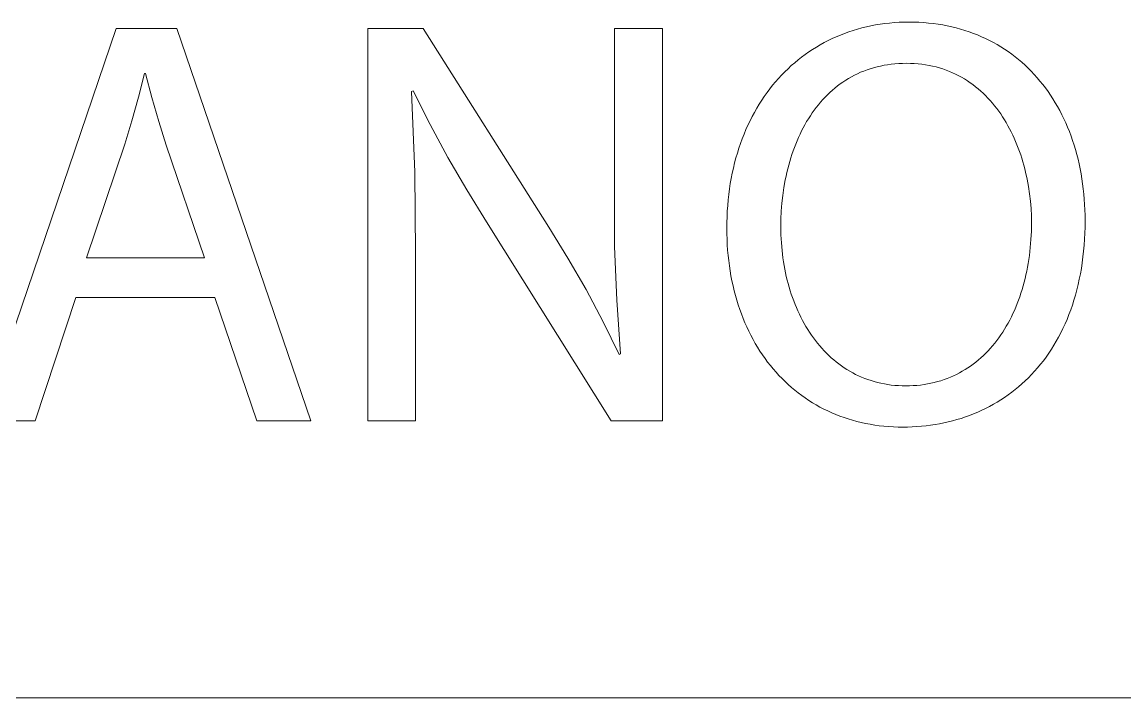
# Model space of a CAD drawing. Header units: millimetres. Extents: x -1246 to 2331, y -493 to 2006.
# Drawn here: x 1501.2 to 1569.1, y -492.9 to -451.3 of the extents above; entities that cross this region are included whole.
import ezdxf

# ---------------------------------------------------------------- set-up
doc = ezdxf.new("R2010")
doc.units = ezdxf.units.MM
doc.header["$MEASUREMENT"] = 0
doc.layers.add('Domyślny', color=7, linetype='Continuous', true_color=0x000000)

msp = doc.modelspace()

# ---------------------------------------------------------------- linework, layer by layer
at = {"layer": 'Domyślny', "color": 18, "lineweight": 15, "true_color": 0x000000}
for p, q in [((1554.314, -451.376), (1554.605, -451.344)), ((1554.605, -451.344), (1554.898, -451.318)), ((1554.898, -451.318), (1555.195, -451.3)), ((1555.195, -451.3), (1555.493, -451.289)), ((1555.493, -451.289), (1555.795, -451.286)), ((1555.795, -451.286), (1556.102, -451.289)), ((1556.102, -451.289), (1556.405, -451.3)), ((1556.405, -451.3), (1556.705, -451.319)), ((1556.705, -451.319), (1557.002, -451.344)), ((1557.002, -451.344), (1557.295, -451.377)), ((1498.788, -475.815), (1507.007, -451.681)), ((1507.007, -451.681), (1510.748, -451.681)), ((1510.748, -451.681), (1518.991, -475.815)), ((1522.502, -475.813), (1522.502, -451.691)), ((1522.502, -451.691), (1525.897, -451.691)), ((1525.897, -451.691), (1533.627, -463.9)), ((1537.666, -461.78), (1537.666, -451.691)), ((1537.666, -451.691), (1540.62, -451.691)), ((1540.62, -451.691), (1540.62, -475.813)), ((1551.575, -452.082), (1551.834, -451.981)), ((1551.834, -451.981), (1552.097, -451.887)), ((1552.097, -451.887), (1552.363, -451.799)), ((1552.363, -451.799), (1552.632, -451.718)), ((1552.632, -451.718), (1552.905, -451.644)), ((1552.905, -451.644), (1553.18, -451.577)), ((1553.18, -451.577), (1553.459, -451.516)), ((1553.459, -451.516), (1553.741, -451.462)), ((1553.741, -451.462), (1554.026, -451.416)), ((1554.026, -451.416), (1554.314, -451.376)), ((1557.295, -451.377), (1557.584, -451.416)), ((1557.584, -451.416), (1557.87, -451.463)), ((1557.87, -451.463), (1558.152, -451.517)), ((1558.152, -451.517), (1558.43, -451.577)), ((1558.43, -451.577), (1558.704, -451.644)), ((1558.704, -451.644), (1558.975, -451.718)), ((1558.975, -451.718), (1559.241, -451.799)), ((1559.241, -451.799), (1559.504, -451.886)), ((1559.504, -451.886), (1559.762, -451.98)), ((1559.762, -451.98), (1560.017, -452.08)), ((1550.097, -452.822), (1550.334, -452.683)), ((1550.334, -452.683), (1550.575, -452.55)), ((1550.575, -452.55), (1550.819, -452.423)), ((1550.819, -452.423), (1551.068, -452.303)), ((1551.068, -452.303), (1551.319, -452.189)), ((1551.319, -452.189), (1551.575, -452.082)), ((1560.017, -452.08), (1560.268, -452.187)), ((1560.268, -452.187), (1560.514, -452.3)), ((1560.514, -452.3), (1560.756, -452.419)), ((1560.756, -452.419), (1560.994, -452.544)), ((1560.994, -452.544), (1561.228, -452.676)), ((1561.228, -452.676), (1561.457, -452.813)), ((1549.19, -453.441), (1549.411, -453.277)), ((1549.411, -453.277), (1549.635, -453.119)), ((1549.635, -453.119), (1549.864, -452.968)), ((1549.864, -452.968), (1550.097, -452.822)), ((1561.457, -452.813), (1561.682, -452.957)), ((1561.682, -452.957), (1561.903, -453.106)), ((1561.903, -453.106), (1562.119, -453.262)), ((1562.119, -453.262), (1562.331, -453.423)), ((1548.351, -454.155), (1548.554, -453.968)), ((1548.554, -453.968), (1548.762, -453.786)), ((1548.762, -453.786), (1548.974, -453.61)), ((1548.974, -453.61), (1549.19, -453.441)), ((1553.83, -454.038), (1553.621, -454.094)), ((1554.043, -453.989), (1553.83, -454.038)), ((1554.26, -453.945), (1554.043, -453.989)), ((1554.481, -453.908), (1554.26, -453.945)), ((1554.705, -453.878), (1554.481, -453.908)), ((1554.933, -453.854), (1554.705, -453.878)), ((1555.165, -453.837), (1554.933, -453.854)), ((1555.401, -453.826), (1555.165, -453.837)), ((1555.64, -453.823), (1555.401, -453.826)), ((1555.882, -453.826), (1555.64, -453.823)), ((1556.12, -453.837), (1555.882, -453.826)), ((1556.354, -453.855), (1556.12, -453.837)), ((1556.584, -453.88), (1556.354, -453.855)), ((1556.81, -453.912), (1556.584, -453.88)), ((1557.033, -453.951), (1556.81, -453.912)), ((1557.251, -453.996), (1557.033, -453.951)), ((1557.465, -454.048), (1557.251, -453.996)), ((1557.675, -454.106), (1557.465, -454.048)), ((1562.331, -453.423), (1562.539, -453.59)), ((1562.539, -453.59), (1562.741, -453.762)), ((1562.741, -453.762), (1562.939, -453.94)), ((1562.939, -453.94), (1563.133, -454.124)), ((1508.747, -454.445), (1508.379, -455.907)), ((1508.818, -454.445), (1508.747, -454.445)), ((1509.204, -455.924), (1508.818, -454.445)), ((1547.584, -454.962), (1547.769, -454.752)), ((1547.769, -454.752), (1547.958, -454.547)), ((1547.958, -454.547), (1548.152, -454.348)), ((1548.152, -454.348), (1548.351, -454.155)), ((1552.082, -454.754), (1551.906, -454.862)), ((1552.261, -454.652), (1552.082, -454.754)), ((1552.444, -454.555), (1552.261, -454.652)), ((1552.631, -454.464), (1552.444, -454.555)), ((1552.821, -454.378), (1552.631, -454.464)), ((1553.015, -454.299), (1552.821, -454.378)), ((1553.214, -454.225), (1553.015, -454.299)), ((1553.415, -454.156), (1553.214, -454.225)), ((1553.621, -454.094), (1553.415, -454.156)), ((1557.882, -454.171), (1557.675, -454.106)), ((1558.084, -454.242), (1557.882, -454.171)), ((1558.283, -454.318), (1558.084, -454.242)), ((1558.478, -454.401), (1558.283, -454.318)), ((1558.669, -454.489), (1558.478, -454.401)), ((1558.855, -454.584), (1558.669, -454.489)), ((1559.038, -454.683), (1558.855, -454.584)), ((1559.217, -454.788), (1559.038, -454.683)), ((1563.133, -454.124), (1563.322, -454.313)), ((1563.322, -454.313), (1563.506, -454.508)), ((1563.506, -454.508), (1563.685, -454.707)), ((1563.685, -454.707), (1563.859, -454.912)), ((1547.059, -455.626), (1547.229, -455.399)), ((1547.229, -455.399), (1547.404, -455.178)), ((1547.404, -455.178), (1547.584, -454.962)), ((1551.242, -455.343), (1551.085, -455.476)), ((1551.402, -455.215), (1551.242, -455.343)), ((1551.567, -455.092), (1551.402, -455.215)), ((1551.734, -454.975), (1551.567, -455.092)), ((1551.906, -454.862), (1551.734, -454.975)), ((1559.393, -454.899), (1559.217, -454.788)), ((1559.564, -455.015), (1559.393, -454.899)), ((1559.731, -455.135), (1559.564, -455.015)), ((1559.895, -455.261), (1559.731, -455.135)), ((1560.055, -455.391), (1559.895, -455.261)), ((1560.21, -455.527), (1560.055, -455.391)), ((1563.859, -454.912), (1564.029, -455.123)), ((1564.029, -455.123), (1564.194, -455.338)), ((1564.194, -455.338), (1564.353, -455.558)), ((1508.379, -455.907), (1507.978, -457.361)), ((1509.625, -457.393), (1509.204, -455.924)), ((1525.289, -455.514), (1525.182, -455.55)), ((1525.182, -455.55), (1525.383, -460.527)), ((1526.324, -457.582), (1525.289, -455.514)), ((1546.579, -456.339), (1546.734, -456.096)), ((1546.734, -456.096), (1546.894, -455.858)), ((1546.894, -455.858), (1547.059, -455.626)), ((1550.496, -456.054), (1550.358, -456.21)), ((1550.638, -455.903), (1550.496, -456.054)), ((1550.783, -455.756), (1550.638, -455.903)), ((1550.932, -455.614), (1550.783, -455.756)), ((1551.085, -455.476), (1550.932, -455.614)), ((1560.362, -455.667), (1560.21, -455.527)), ((1560.51, -455.811), (1560.362, -455.667)), ((1560.655, -455.96), (1560.51, -455.811)), ((1560.795, -456.112), (1560.655, -455.96)), ((1560.932, -456.269), (1560.795, -456.112)), ((1564.353, -455.558), (1564.508, -455.784)), ((1564.508, -455.784), (1564.658, -456.014)), ((1564.658, -456.014), (1564.802, -456.249)), ((1546.285, -456.84), (1546.43, -456.587)), ((1546.43, -456.587), (1546.579, -456.339)), ((1549.967, -456.702), (1549.845, -456.874)), ((1550.094, -456.534), (1549.967, -456.702)), ((1550.224, -456.37), (1550.094, -456.534)), ((1550.358, -456.21), (1550.224, -456.37)), ((1561.064, -456.43), (1560.932, -456.269)), ((1561.193, -456.595), (1561.064, -456.43)), ((1561.318, -456.764), (1561.193, -456.595)), ((1561.44, -456.936), (1561.318, -456.764)), ((1564.802, -456.249), (1564.942, -456.489)), ((1564.942, -456.489), (1565.076, -456.734)), ((1565.076, -456.734), (1565.205, -456.983)), ((1507.978, -457.361), (1507.544, -458.804)), ((1510.081, -458.852), (1509.625, -457.393)), ((1545.885, -457.63), (1546.013, -457.362)), ((1546.013, -457.362), (1546.146, -457.098)), ((1546.146, -457.098), (1546.285, -456.84)), ((1549.499, -457.413), (1549.391, -457.6)), ((1549.61, -457.23), (1549.499, -457.413)), ((1549.726, -457.05), (1549.61, -457.23)), ((1549.845, -456.874), (1549.726, -457.05)), ((1561.557, -457.112), (1561.44, -456.936)), ((1561.671, -457.291), (1561.557, -457.112)), ((1561.78, -457.474), (1561.671, -457.291)), ((1561.887, -457.66), (1561.78, -457.474)), ((1565.205, -456.983), (1565.329, -457.237)), ((1565.329, -457.237), (1565.447, -457.495)), ((1527.422, -459.616), (1526.324, -457.582)), ((1545.645, -458.182), (1545.762, -457.904)), ((1545.762, -457.904), (1545.885, -457.63)), ((1549.187, -457.985), (1549.091, -458.182)), ((1549.287, -457.791), (1549.187, -457.985)), ((1549.391, -457.6), (1549.287, -457.791)), ((1561.989, -457.848), (1561.887, -457.66)), ((1562.087, -458.04), (1561.989, -457.848)), ((1562.182, -458.234), (1562.087, -458.04)), ((1565.447, -457.495), (1565.561, -457.758)), ((1565.561, -457.758), (1565.668, -458.025)), ((1565.668, -458.025), (1565.771, -458.297)), ((1507.544, -458.804), (1505.173, -465.785)), ((1545.329, -459.046), (1545.429, -458.753)), ((1545.429, -458.753), (1545.534, -458.465)), ((1545.534, -458.465), (1545.645, -458.182)), ((1548.824, -458.792), (1548.743, -459.002)), ((1548.909, -458.586), (1548.824, -458.792)), ((1548.998, -458.382), (1548.909, -458.586)), ((1549.091, -458.182), (1548.998, -458.382)), ((1562.273, -458.431), (1562.182, -458.234)), ((1562.36, -458.631), (1562.273, -458.431)), ((1562.443, -458.833), (1562.36, -458.631)), ((1562.523, -459.037), (1562.443, -458.833)), ((1565.771, -458.297), (1565.867, -458.572)), ((1565.867, -458.572), (1565.959, -458.852)), ((1512.439, -465.785), (1510.081, -458.852)), ((1545.148, -459.646), (1545.236, -459.344)), ((1545.236, -459.344), (1545.329, -459.046)), ((1548.592, -459.429), (1548.522, -459.647)), ((1548.665, -459.214), (1548.592, -459.429)), ((1548.743, -459.002), (1548.665, -459.214)), ((1562.599, -459.244), (1562.523, -459.037)), ((1562.671, -459.452), (1562.599, -459.244)), ((1562.739, -459.663), (1562.671, -459.452)), ((1565.959, -458.852), (1566.044, -459.136)), ((1566.044, -459.136), (1566.124, -459.425)), ((1566.124, -459.425), (1566.199, -459.717)), ((1528.582, -461.616), (1527.422, -459.616)), ((1544.991, -460.264), (1545.067, -459.953)), ((1545.067, -459.953), (1545.148, -459.646)), ((1548.393, -460.09), (1548.335, -460.314)), ((1548.456, -459.867), (1548.393, -460.09)), ((1548.522, -459.647), (1548.456, -459.867)), ((1562.804, -459.875), (1562.739, -459.663)), ((1562.865, -460.09), (1562.804, -459.875)), ((1562.922, -460.305), (1562.865, -460.09)), ((1566.199, -459.717), (1566.268, -460.013)), ((1566.268, -460.013), (1566.331, -460.312)), ((1525.383, -460.527), (1525.432, -465.509)), ((1544.859, -460.9), (1544.922, -460.58)), ((1544.922, -460.58), (1544.991, -460.264)), ((1548.229, -460.771), (1548.181, -461.002)), ((1548.28, -460.542), (1548.229, -460.771)), ((1548.335, -460.314), (1548.28, -460.542)), ((1562.975, -460.522), (1562.922, -460.305)), ((1563.071, -460.961), (1562.975, -460.522)), ((1566.331, -460.312), (1566.388, -460.616)), ((1566.388, -460.616), (1566.439, -460.923)), ((1544.752, -461.553), (1544.802, -461.224)), ((1544.802, -461.224), (1544.859, -460.9)), ((1548.098, -461.47), (1548.03, -461.946)), ((1548.181, -461.002), (1548.098, -461.47)), ((1563.152, -461.404), (1563.071, -460.961)), ((1563.218, -461.85), (1563.152, -461.404)), ((1566.439, -460.923), (1566.485, -461.234)), ((1566.485, -461.234), (1566.524, -461.549)), ((1566.524, -461.549), (1566.558, -461.867)), ((1529.804, -463.579), (1528.582, -461.616)), ((1537.682, -465.087), (1537.666, -461.78)), ((1544.64, -462.565), (1544.671, -462.224)), ((1544.671, -462.224), (1544.708, -461.886)), ((1544.708, -461.886), (1544.752, -461.553)), ((1548.03, -461.946), (1547.977, -462.427)), ((1563.269, -462.299), (1563.218, -461.85)), ((1566.558, -461.867), (1566.585, -462.188)), ((1566.585, -462.188), (1566.607, -462.513)), ((1544.616, -462.911), (1544.64, -462.565)), ((1547.977, -462.427), (1547.939, -462.914)), ((1563.306, -462.749), (1563.269, -462.299)), ((1563.328, -463.2), (1563.306, -462.749)), ((1566.607, -462.513), (1566.622, -462.841)), ((1566.622, -462.841), (1566.632, -463.173)), ((1537.463, -475.813), (1529.804, -463.579)), ((1544.589, -463.614), (1544.599, -463.261)), ((1544.599, -463.261), (1544.616, -462.911)), ((1547.916, -463.405), (1547.909, -463.9)), ((1547.939, -462.914), (1547.916, -463.405)), ((1563.335, -463.65), (1563.328, -463.2)), ((1566.635, -463.507), (1566.631, -463.894)), ((1566.632, -463.173), (1566.635, -463.507)), ((1533.627, -463.9), (1534.807, -465.806)), ((1544.585, -463.972), (1544.589, -463.614)), ((1544.589, -464.312), (1544.585, -463.972)), ((1547.909, -463.9), (1547.917, -464.381)), ((1563.303, -464.664), (1563.327, -464.16)), ((1563.327, -464.16), (1563.335, -463.65)), ((1566.631, -463.894), (1566.62, -464.274)), ((1544.598, -464.65), (1544.589, -464.312)), ((1544.615, -464.983), (1544.598, -464.65)), ((1547.917, -464.381), (1547.941, -464.858)), ((1547.941, -464.858), (1547.982, -465.331)), ((1563.262, -465.161), (1563.303, -464.664)), ((1566.602, -464.649), (1566.577, -465.018)), ((1566.62, -464.274), (1566.602, -464.649)), ((1525.432, -465.509), (1525.432, -475.813)), ((1537.809, -468.392), (1537.682, -465.087)), ((1544.637, -465.313), (1544.615, -464.983)), ((1544.666, -465.639), (1544.637, -465.313)), ((1547.982, -465.331), (1548.008, -465.565)), ((1548.008, -465.565), (1548.038, -465.798)), ((1563.206, -465.651), (1563.262, -465.161)), ((1566.544, -465.382), (1566.505, -465.739)), ((1566.577, -465.018), (1566.544, -465.382)), ((1505.173, -465.785), (1512.439, -465.785)), ((1534.807, -465.806), (1535.924, -467.748)), ((1544.701, -465.961), (1544.666, -465.639)), ((1544.742, -466.28), (1544.701, -465.961)), ((1544.79, -466.594), (1544.742, -466.28)), ((1548.038, -465.798), (1548.072, -466.029)), ((1548.072, -466.029), (1548.111, -466.259)), ((1548.111, -466.259), (1548.153, -466.487)), ((1563.091, -466.37), (1563.133, -466.132)), ((1563.133, -466.132), (1563.206, -465.651)), ((1566.459, -466.091), (1566.406, -466.437)), ((1566.505, -465.739), (1566.459, -466.091)), ((1544.843, -466.905), (1544.79, -466.594)), ((1544.903, -467.211), (1544.843, -466.905)), ((1548.153, -466.487), (1548.198, -466.713)), ((1548.198, -466.713), (1548.248, -466.937)), ((1548.248, -466.937), (1548.302, -467.159)), ((1562.942, -467.069), (1562.995, -466.838)), ((1562.995, -466.838), (1563.045, -466.605)), ((1563.045, -466.605), (1563.091, -466.37)), ((1566.346, -466.777), (1566.28, -467.111)), ((1566.406, -466.437), (1566.346, -466.777)), ((1544.968, -467.514), (1544.903, -467.211)), ((1545.04, -467.812), (1544.968, -467.514)), ((1548.302, -467.159), (1548.36, -467.38)), ((1548.36, -467.38), (1548.421, -467.598)), ((1548.421, -467.598), (1548.486, -467.813)), ((1562.757, -467.745), (1562.822, -467.522)), ((1562.822, -467.522), (1562.884, -467.297)), ((1562.884, -467.297), (1562.942, -467.069)), ((1566.207, -467.44), (1566.128, -467.762)), ((1566.28, -467.111), (1566.207, -467.44)), ((1504.53, -468.227), (1502.028, -475.815)), ((1513.083, -468.227), (1504.53, -468.227)), ((1515.668, -475.815), (1513.083, -468.227)), ((1535.924, -467.748), (1536.977, -469.727)), ((1545.117, -468.107), (1545.04, -467.812)), ((1545.2, -468.397), (1545.117, -468.107)), ((1548.486, -467.813), (1548.556, -468.027)), ((1548.556, -468.027), (1548.628, -468.238)), ((1548.628, -468.238), (1548.705, -468.446)), ((1562.538, -468.397), (1562.615, -468.182)), ((1562.615, -468.182), (1562.688, -467.965)), ((1562.688, -467.965), (1562.757, -467.745)), ((1566.043, -468.079), (1565.951, -468.39)), ((1566.128, -467.762), (1566.043, -468.079)), ((1538.047, -471.691), (1537.809, -468.392)), ((1545.289, -468.683), (1545.2, -468.397)), ((1545.383, -468.964), (1545.289, -468.683)), ((1545.483, -469.241), (1545.383, -468.964)), ((1548.705, -468.446), (1548.786, -468.652)), ((1548.786, -468.652), (1548.87, -468.855)), ((1548.87, -468.855), (1548.958, -469.055)), ((1562.284, -469.021), (1562.373, -468.816)), ((1562.373, -468.816), (1562.457, -468.608)), ((1562.457, -468.608), (1562.538, -468.397)), ((1565.749, -468.994), (1565.64, -469.287)), ((1565.853, -468.695), (1565.749, -468.994)), ((1565.951, -468.39), (1565.853, -468.695)), ((1545.588, -469.514), (1545.483, -469.241)), ((1545.7, -469.782), (1545.588, -469.514)), ((1548.958, -469.055), (1549.05, -469.253)), ((1549.05, -469.253), (1549.145, -469.447)), ((1549.145, -469.447), (1549.244, -469.638)), ((1549.244, -469.638), (1549.347, -469.826)), ((1561.894, -469.808), (1561.997, -469.616)), ((1561.997, -469.616), (1562.097, -469.421)), ((1562.097, -469.421), (1562.192, -469.223)), ((1562.192, -469.223), (1562.284, -469.021)), ((1565.524, -469.575), (1565.402, -469.856)), ((1565.64, -469.287), (1565.524, -469.575)), ((1536.977, -469.727), (1537.963, -471.739)), ((1545.816, -470.045), (1545.7, -469.782)), ((1545.938, -470.304), (1545.816, -470.045)), ((1546.065, -470.558), (1545.938, -470.304)), ((1549.347, -469.826), (1549.454, -470.011)), ((1549.454, -470.011), (1549.564, -470.192)), ((1549.564, -470.192), (1549.678, -470.37)), ((1549.678, -470.37), (1549.795, -470.544)), ((1561.445, -470.537), (1561.563, -470.36)), ((1561.563, -470.36), (1561.677, -470.18)), ((1561.677, -470.18), (1561.787, -469.996)), ((1561.787, -469.996), (1561.894, -469.808)), ((1565.275, -470.132), (1565.143, -470.401)), ((1565.402, -469.856), (1565.275, -470.132)), ((1546.197, -470.807), (1546.065, -470.558)), ((1546.335, -471.052), (1546.197, -470.807)), ((1549.795, -470.544), (1549.916, -470.714)), ((1549.916, -470.714), (1550.041, -470.881)), ((1550.041, -470.881), (1550.169, -471.044)), ((1550.169, -471.044), (1550.301, -471.203)), ((1560.937, -471.204), (1561.07, -471.043)), ((1561.07, -471.043), (1561.198, -470.878)), ((1561.198, -470.878), (1561.323, -470.71)), ((1561.323, -470.71), (1561.445, -470.537)), ((1564.861, -470.922), (1564.712, -471.174)), ((1565.004, -470.665), (1564.861, -470.922)), ((1565.143, -470.401), (1565.004, -470.665)), ((1537.963, -471.739), (1538.047, -471.691)), ((1546.478, -471.291), (1546.335, -471.052)), ((1546.625, -471.526), (1546.478, -471.291)), ((1546.778, -471.756), (1546.625, -471.526)), ((1550.301, -471.203), (1550.436, -471.358)), ((1550.436, -471.358), (1550.575, -471.508)), ((1550.575, -471.508), (1550.717, -471.655)), ((1550.717, -471.655), (1550.863, -471.797)), ((1560.373, -471.802), (1560.519, -471.659)), ((1560.519, -471.659), (1560.662, -471.512)), ((1560.662, -471.512), (1560.802, -471.36)), ((1560.802, -471.36), (1560.937, -471.204)), ((1564.398, -471.659), (1564.234, -471.893)), ((1564.558, -471.419), (1564.398, -471.659)), ((1564.712, -471.174), (1564.558, -471.419)), ((1546.936, -471.98), (1546.778, -471.756)), ((1547.099, -472.2), (1546.936, -471.98)), ((1547.266, -472.414), (1547.099, -472.2)), ((1550.863, -471.797), (1551.013, -471.935)), ((1551.013, -471.935), (1551.165, -472.068)), ((1551.165, -472.068), (1551.322, -472.196)), ((1551.322, -472.196), (1551.481, -472.32)), ((1551.481, -472.32), (1551.645, -472.439)), ((1559.588, -472.446), (1559.752, -472.327)), ((1559.752, -472.327), (1559.912, -472.203)), ((1559.912, -472.203), (1560.069, -472.074)), ((1560.069, -472.074), (1560.223, -471.94)), ((1560.223, -471.94), (1560.373, -471.802)), ((1563.89, -472.342), (1563.712, -472.557)), ((1564.065, -472.12), (1563.89, -472.342)), ((1564.234, -471.893), (1564.065, -472.12)), ((1547.439, -472.623), (1547.266, -472.414)), ((1547.616, -472.827), (1547.439, -472.623)), ((1547.797, -473.026), (1547.616, -472.827)), ((1547.984, -473.219), (1547.797, -473.026)), ((1551.645, -472.439), (1551.811, -472.554)), ((1551.811, -472.554), (1551.981, -472.663)), ((1551.981, -472.663), (1552.155, -472.767)), ((1552.155, -472.767), (1552.331, -472.866)), ((1552.331, -472.866), (1552.511, -472.959)), ((1552.511, -472.959), (1552.695, -473.048)), ((1552.695, -473.048), (1552.881, -473.131)), ((1558.344, -473.136), (1558.532, -473.053)), ((1558.532, -473.053), (1558.717, -472.965)), ((1558.717, -472.965), (1558.898, -472.872)), ((1558.898, -472.872), (1559.075, -472.773)), ((1559.075, -472.773), (1559.25, -472.669)), ((1559.25, -472.669), (1559.42, -472.56)), ((1559.42, -472.56), (1559.588, -472.446)), ((1563.34, -472.97), (1563.147, -473.167)), ((1563.528, -472.767), (1563.34, -472.97)), ((1563.712, -472.557), (1563.528, -472.767)), ((1548.174, -473.406), (1547.984, -473.219)), ((1548.37, -473.588), (1548.174, -473.406)), ((1548.57, -473.765), (1548.37, -473.588)), ((1548.774, -473.936), (1548.57, -473.765)), ((1552.881, -473.131), (1553.072, -473.208)), ((1553.072, -473.208), (1553.265, -473.28)), ((1553.265, -473.28), (1553.461, -473.346)), ((1553.461, -473.346), (1553.661, -473.406)), ((1553.661, -473.406), (1553.864, -473.46)), ((1553.864, -473.46), (1554.071, -473.508)), ((1554.071, -473.508), (1554.28, -473.55)), ((1554.28, -473.55), (1554.493, -473.586)), ((1554.493, -473.586), (1554.709, -473.615)), ((1554.709, -473.615), (1554.928, -473.638)), ((1554.928, -473.638), (1555.15, -473.655)), ((1555.15, -473.655), (1555.376, -473.665)), ((1555.376, -473.665), (1555.604, -473.668)), ((1555.604, -473.668), (1555.834, -473.665)), ((1555.834, -473.665), (1556.061, -473.655)), ((1556.061, -473.655), (1556.285, -473.639)), ((1556.285, -473.639), (1556.506, -473.616)), ((1556.506, -473.616), (1556.723, -473.587)), ((1556.723, -473.587), (1556.937, -473.551)), ((1556.937, -473.551), (1557.148, -473.51)), ((1557.148, -473.51), (1557.356, -473.462)), ((1557.356, -473.462), (1557.56, -473.409)), ((1557.56, -473.409), (1557.761, -473.349)), ((1557.761, -473.349), (1557.959, -473.284)), ((1557.959, -473.284), (1558.153, -473.212)), ((1558.153, -473.212), (1558.344, -473.136)), ((1562.542, -473.723), (1562.332, -473.895)), ((1562.748, -473.544), (1562.542, -473.723)), ((1562.95, -473.359), (1562.748, -473.544)), ((1563.147, -473.167), (1562.95, -473.359)), ((1548.982, -474.101), (1548.774, -473.936)), ((1549.195, -474.26), (1548.982, -474.101)), ((1549.412, -474.414), (1549.195, -474.26)), ((1549.633, -474.561), (1549.412, -474.414)), ((1561.679, -474.377), (1561.453, -474.525)), ((1561.9, -474.223), (1561.679, -474.377)), ((1562.118, -474.062), (1561.9, -474.223)), ((1562.332, -473.895), (1562.118, -474.062)), ((1549.858, -474.703), (1549.633, -474.561)), ((1550.087, -474.839), (1549.858, -474.703)), ((1550.32, -474.969), (1550.087, -474.839)), ((1550.558, -475.092), (1550.32, -474.969)), ((1550.798, -475.21), (1550.558, -475.092)), ((1560.514, -475.056), (1560.271, -475.173)), ((1560.754, -474.933), (1560.514, -475.056)), ((1560.991, -474.803), (1560.754, -474.933)), ((1561.224, -474.667), (1560.991, -474.803)), ((1561.453, -474.525), (1561.224, -474.667)), ((1551.043, -475.321), (1550.798, -475.21)), ((1551.292, -475.426), (1551.043, -475.321)), ((1551.544, -475.525), (1551.292, -475.426)), ((1551.799, -475.617), (1551.544, -475.525)), ((1552.059, -475.702), (1551.799, -475.617)), ((1552.321, -475.782), (1552.059, -475.702)), ((1552.587, -475.854), (1552.321, -475.782)), ((1558.747, -475.745), (1558.483, -475.819)), ((1559.008, -475.666), (1558.747, -475.745)), ((1559.267, -475.58), (1559.008, -475.666)), ((1559.522, -475.488), (1559.267, -475.58)), ((1559.775, -475.389), (1559.522, -475.488)), ((1560.025, -475.284), (1559.775, -475.389)), ((1560.271, -475.173), (1560.025, -475.284)), ((1502.028, -475.815), (1498.788, -475.815)), ((1518.991, -475.815), (1515.668, -475.815)), ((1525.432, -475.813), (1522.502, -475.813)), ((1540.62, -475.813), (1537.463, -475.813)), ((1552.857, -475.92), (1552.587, -475.854)), ((1553.13, -475.98), (1552.857, -475.92)), ((1553.406, -476.032), (1553.13, -475.98)), ((1553.685, -476.078), (1553.406, -476.032)), ((1553.968, -476.117), (1553.685, -476.078)), ((1554.253, -476.149), (1553.968, -476.117)), ((1554.542, -476.173), (1554.253, -476.149)), ((1554.834, -476.191), (1554.542, -476.173)), ((1555.128, -476.202), (1554.834, -476.191)), ((1555.425, -476.206), (1555.128, -476.202)), ((1555.713, -476.202), (1555.425, -476.206)), ((1555.999, -476.193), (1555.713, -476.202)), ((1556.284, -476.177), (1555.999, -476.193)), ((1556.566, -476.154), (1556.284, -476.177)), ((1556.847, -476.125), (1556.566, -476.154)), ((1557.125, -476.09), (1556.847, -476.125)), ((1557.401, -476.049), (1557.125, -476.09)), ((1557.675, -476.001), (1557.401, -476.049)), ((1557.947, -475.946), (1557.675, -476.001)), ((1558.216, -475.886), (1557.947, -475.946)), ((1558.483, -475.819), (1558.216, -475.886)), ((2327.489, -492.867), (-1246.359, -492.867)), ((2327.489, -492.867), (979.014, -492.867))]:
    msp.add_line(p, q, dxfattribs=at)

doc.saveas('drawing.dxf')
